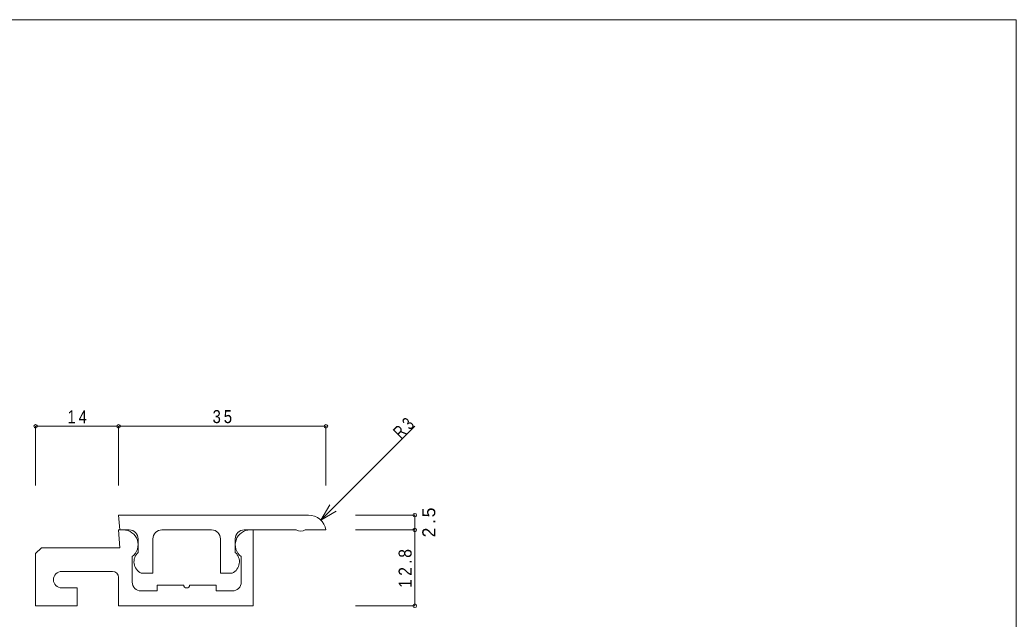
# Model space of a CAD drawing. Units: millimetres on the paper. Extents: x -141 to 141, y -98 to 98.
# Drawn here: x -27.1 to 141, y -3.6 to 97.5 of the extents above; entities that cross this region are included whole.
import ezdxf

# ---------------------------------------------------------------- set-up
doc = ezdxf.new("R2010")
doc.units = ezdxf.units.MM
doc.header["$PDMODE"] = 32
doc.header["$PDSIZE"] = 0.6
for name, color, linetype, lineweight in [('0-0_ＫＢ製品', 2, 'Continuous', 9), ('0-3_寸法', 4, 'Continuous', 9), ('0-4_引出線字', 4, 'Continuous', 9), ('0-A_ベース', 3, 'Continuous', 9), ('F-0_図面枠', 5, 'Continuous', 9)]:
    doc.layers.add(name, color=color, linetype=linetype, lineweight=lineweight)
doc.layers.add('0-5_文字', color=7, linetype='Continuous')
doc.styles.add('HGｺﾞｼｯｸM', font='')
doc.styles.get('HGｺﾞｼｯｸM').set_extended_font_data('HGｺﾞｼｯｸM')

msp = doc.modelspace()

# ---------------------------------------------------------------- linework, layer by layer
at = {"layer": '0-0_ＫＢ製品'}
for p, q in [((-10.5, 13.9), (21.542, 13.9)), ((-10.5, 13.9), (-10.3, 11.4)), ((-8.7, 11.4), (-10.3, 11.4)), ((5.2, 11.4), (-3.2, 11.4)), ((10.7, 11.4), (19.5, 11.4)), ((21, 11.4), (24.5, 11.4)), ((-7.2, 9.9), (-7.2, 7.6)), ((-4.7, 9.9), (-4.7, 4.1)), ((6.7, 9.9), (6.7, 4.1)), ((9.2, 9.9), (9.2, 7.6)), ((-6.7, 4.1), (-4.7, 4.1)), ((6.7, 4.1), (8.7, 4.1))]:
    msp.add_line(p, q, dxfattribs=at)
for centre, radius, start, end in [((21.542, 10.9), 3, 9.59407, 90), ((-8.7, 9.9), 1.5, 0, 90), ((-3.2, 9.9), 1.5, 90, 180), ((5.2, 9.9), 1.5, 0, 90), ((10.7, 9.9), 1.5, 90, 180), ((20.25, 12.706), 1.506, 240.13717, 299.86283), ((-5.765, 6.019), 2.135, 132.22964, 244.03094), ((7.765, 6.019), 2.135, 295.96906, 47.77036)]:
    msp.add_arc(centre, radius, start, end, dxfattribs=at)
at = {"layer": '0-3_寸法'}
for p, q in [((-10.5, 28.9), (-24.5, 28.9)), ((-24.5, 28.9), (-24.5, 18.9)), ((24.5, 28.9), (-10.5, 28.9)), ((-10.5, 28.9), (-10.5, 18.9)), ((24.5, 28.9), (24.5, 18.9)), ((39.5, 13.9), (29.5, 13.9)), ((39.5, 13.9), (39.5, 11.4)), ((39.5, 11.4), (29.5, 11.4)), ((39.5, 11.4), (39.5, -1.4)), ((39.5, -1.4), (29.5, -1.4))]:
    msp.add_line(p, q, dxfattribs=at)
for p in [(-24.5, 28.9), (-10.5, 28.9), (24.5, 28.9), (39.5, 13.9), (39.5, 11.4), (39.5, -1.4)]:
    msp.add_point(p, dxfattribs=at)
at = {"layer": '0-4_引出線字'}
for q in [(39.5, 28.9), (25.142, 15.64), (26.24, 14.542)]:
    msp.add_line((23.642, 13.042), q, dxfattribs=at)
at = {"layer": '0-A_ベース'}
for p, q in [((-10.5, 11.4), (-9.7, 11.4)), ((-10.5, 11.4), (-10.3, 8.4)), ((11.7, 11.4), (12.2, 11.4)), ((12.2, 11.4), (12.2, -1.4)), ((-23.5, 8.4), (-24.5, 7.4)), ((-24.5, -1.4), (-24.5, 7.4)), ((-23.5, 8.4), (-10.3, 8.4)), ((-8.2, 2.6), (-8.2, 6.9)), ((10.2, 2.6), (10.2, 6.9)), ((-11.5, 4.4), (-20.1, 4.4)), ((-10.5, 3.4), (-10.5, -1.4)), ((-4, 2.1), (-4, 1.1)), ((0.5, 2.1), (-4, 2.1)), ((6, 2.1), (1.5, 2.1)), ((6, 2.1), (6, 1.1)), ((-20.1, 1.6), (-17.5, 1.6)), ((-6.7, 1.1), (-4, 1.1)), ((8.7, 1.1), (6, 1.1)), ((-10.5, -1.4), (12.2, -1.4))]:
    msp.add_line(p, q, dxfattribs=at)
msp.add_lwpolyline([(-17.5, 1.6), (-17.5, -1.4), (-24.5, -1.4)], dxfattribs=at)
for centre, radius, start, end in [((-9.7, 8.9), 2.5, 306.8699, 90), ((11.7, 8.9), 2.5, 90, 233.1301), ((-20.1, 3), 1.4, 90, 270), ((-11.5, 3.4), 1, 0, 90), ((-6.7, 2.6), 1.5, 180, 270), ((1, 2.1), 0.5, 180, 0), ((8.7, 2.6), 1.5, 270, 0)]:
    msp.add_arc(centre, radius, start, end, dxfattribs=at)
at = {"layer": 'F-0_図面枠'}
for p, q in [((-141, 97.5), (141, 97.5)), ((141, 97.5), (141, -97.5))]:
    msp.add_line(p, q, dxfattribs=at)

# ---------------------------------------------------------------- texts
at = {"layer": '0-3_寸法', "color": 7, "char_height": 2.199, "attachment_point": 7, "style": 'HGｺﾞｼｯｸM'}
for s, insert in [('\\T1.36;\\W0.85;14', (-19.125, 29.4)), ('\\T1.36;\\W0.85;35', (5.375, 29.4))]:
    msp.add_mtext(s, dxfattribs=dict(at, insert=insert))
at = {"layer": '0-3_寸法', "color": 7, "char_height": 2.199, "attachment_point": 7, "rotation": 90, "style": 'HGｺﾞｼｯｸM'}
for s, insert in [('\\T1.38;2.5', (43, 10.15)), ('\\T1.38;\\W0.9;12.8', (39, 1.625))]:
    msp.add_mtext(s, dxfattribs=dict(at, insert=insert))
at = {"layer": '0-5_文字', "insert": (37.202, 26.602), "char_height": 2.199, "attachment_point": 7, "rotation": 45, "style": 'HGｺﾞｼｯｸM'}
msp.add_mtext('\\T1.36;\\W0.75;R3', dxfattribs=at)

doc.saveas('drawing.dxf')
